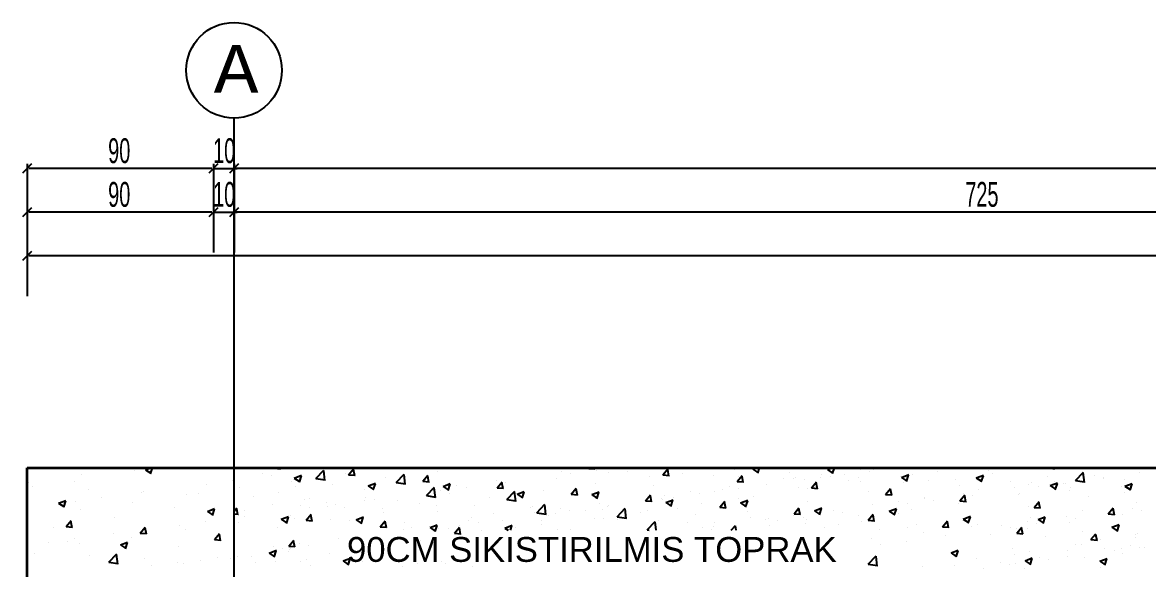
# Model space of a CAD drawing. Header units: inches. Extents: x -7543 to -822, y 102837 to 190349.
# Drawn here: x -836.3452 to -836.2909, y 102837.2958 to 102837.3222 of the extents above; entities that cross this region are included whole.
import ezdxf

# ---------------------------------------------------------------- set-up
doc = ezdxf.new("R2010")
doc.units = ezdxf.units.IN
doc.header["$MEASUREMENT"] = 0
doc.linetypes.add('DASHDOTX2', pattern=[2, 1, -0.5, 0, -0.5])
for name, color, linetype, lineweight in [('AKS', 1, 'Continuous', 25), ('ICOL', 55, 'Continuous', 25), ('TARAMA', 8, 'Continuous', 25), ('YAZI', 7, 'Continuous', 25)]:
    doc.layers.add(name, color=color, linetype=linetype, lineweight=lineweight)
doc.layers.add('DUVAR', color=7, linetype='Continuous', lineweight=35, true_color=0xfc4642)
doc.styles.add('ISIM', font='monos.ttf', dxfattribs={"width": 1.1, "height": 200})
doc.styles.add('OLCU', font='tromand.shx', dxfattribs={"width": 0.6, "height": 12})
doc.styles.add('TURKCE', font='arial.ttf')

msp = doc.modelspace()

# ---------------------------------------------------------------- linework, layer by layer
at = {"layer": 'AKS', "linetype": 'DASHDOTX2', "ltscale": 10}
msp.add_line((-836.334994, 102837.180696), (-836.334994, 102837.317578), dxfattribs=at)
at = {"layer": 'AKS', "color": 0}
msp.add_circle((-836.334994, 102837.319888), 0.00231, dxfattribs=at)
at = {"layer": 'DUVAR'}
for p, q in [((-836.344994, 102837.300675), (-836.151994, 102837.300675)), ((-836.344994, 102837.176425), (-836.344994, 102837.300675))]:
    msp.add_line(p, q, dxfattribs=at)
at = {"layer": 'ICOL'}
for p, q in [((-836.344773, 102837.315362), (-836.345214, 102837.314921)), ((-836.344994, 102837.315375), (-836.344994, 102837.313191)), ((-836.335773, 102837.315362), (-836.336214, 102837.314921)), ((-836.335773, 102837.315362), (-836.336214, 102837.314921)), ((-836.335994, 102837.315375), (-836.335994, 102837.313191)), ((-836.335994, 102837.315375), (-836.335994, 102837.313191)), ((-836.334773, 102837.315362), (-836.335214, 102837.314921)), ((-836.334773, 102837.315362), (-836.335214, 102837.314921)), ((-836.334994, 102837.315375), (-836.334994, 102837.313191)), ((-836.334994, 102837.315375), (-836.334994, 102837.313191)), ((-836.336072, 102837.315141), (-836.344916, 102837.315141)), ((-836.336072, 102837.315141), (-836.33615, 102837.315141)), ((-836.335994, 102837.315141), (-836.334994, 102837.315141)), ((-836.162072, 102837.315141), (-836.334916, 102837.315141)), ((-836.334916, 102837.315141), (-836.334838, 102837.315141)), ((-836.344773, 102837.31325), (-836.345214, 102837.312808)), ((-836.344994, 102837.313263), (-836.344994, 102837.311079)), ((-836.336072, 102837.313029), (-836.344916, 102837.313029)), ((-836.335773, 102837.31325), (-836.336214, 102837.312808)), ((-836.335773, 102837.31325), (-836.336214, 102837.312808)), ((-836.336072, 102837.313029), (-836.33615, 102837.313029)), ((-836.335994, 102837.313263), (-836.335994, 102837.311079)), ((-836.335994, 102837.313263), (-836.335994, 102837.311079)), ((-836.335994, 102837.313029), (-836.334994, 102837.313029)), ((-836.334773, 102837.31325), (-836.335214, 102837.312808)), ((-836.334773, 102837.31325), (-836.335214, 102837.312808)), ((-836.334994, 102837.313263), (-836.334994, 102837.311079)), ((-836.334994, 102837.313263), (-836.334994, 102837.311079)), ((-836.262572, 102837.313029), (-836.334916, 102837.313029)), ((-836.334916, 102837.313029), (-836.334838, 102837.313029)), ((-836.344773, 102837.311138), (-836.345214, 102837.310696)), ((-836.344994, 102837.311151), (-836.344994, 102837.308967)), ((-836.152072, 102837.310917), (-836.344916, 102837.310917))]:
    msp.add_line(p, q, dxfattribs=at)
at = {"layer": 'TARAMA'}
for p, q in [((-836.344473, 102837.300614), (-836.344473, 102837.300614)), ((-836.339827, 102837.300659), (-836.339827, 102837.300659)), ((-836.339785, 102837.300533), (-836.339785, 102837.300533)), ((-836.339267, 102837.300586), (-836.339036, 102837.300675)), ((-836.339267, 102837.300586), (-836.339019, 102837.300418)), ((-836.339024, 102837.300389), (-836.338928, 102837.300675)), ((-836.333046, 102837.30066), (-836.333034, 102837.300675)), ((-836.333046, 102837.30066), (-836.332747, 102837.300634)), ((-836.332753, 102837.300604), (-836.332766, 102837.300675)), ((-836.33104, 102837.300165), (-836.33065, 102837.300571)), ((-836.330601, 102837.300073), (-836.330656, 102837.300548)), ((-836.32946, 102837.300346), (-836.329219, 102837.300634)), ((-836.329166, 102837.30029), (-836.329224, 102837.300604)), ((-836.325167, 102837.300525), (-836.325167, 102837.300525)), ((-836.322843, 102837.300636), (-836.322843, 102837.300636)), ((-836.319173, 102837.300502), (-836.319173, 102837.300502)), ((-836.318647, 102837.300623), (-836.318647, 102837.300623)), ((-836.317921, 102837.300667), (-836.317921, 102837.300667)), ((-836.317862, 102837.300652), (-836.317843, 102837.300675)), ((-836.317862, 102837.300652), (-836.317563, 102837.300626)), ((-836.317569, 102837.300596), (-836.317583, 102837.300675)), ((-836.317481, 102837.30057), (-836.317481, 102837.30057)), ((-836.315978, 102837.300511), (-836.315978, 102837.300511)), ((-836.314276, 102837.300338), (-836.314035, 102837.300625)), ((-836.313983, 102837.300282), (-836.31404, 102837.300595)), ((-836.312374, 102837.300635), (-836.312374, 102837.300635)), ((-836.310824, 102837.30058), (-836.310824, 102837.30058)), ((-836.309936, 102837.300619), (-836.30979, 102837.300675)), ((-836.309936, 102837.300619), (-836.309688, 102837.300451)), ((-836.309693, 102837.300421), (-836.309608, 102837.300675)), ((-836.306324, 102837.300597), (-836.306121, 102837.300675)), ((-836.306324, 102837.300597), (-836.306075, 102837.300429)), ((-836.306081, 102837.300399), (-836.305988, 102837.300675)), ((-836.305554, 102837.300656), (-836.305554, 102837.300656)), ((-836.304736, 102837.300604), (-836.304736, 102837.300604)), ((-836.304297, 102837.300507), (-836.304297, 102837.300507)), ((-836.304087, 102837.300581), (-836.304087, 102837.300581)), ((-836.303687, 102837.300618), (-836.303687, 102837.300618)), ((-836.301018, 102837.300506), (-836.301018, 102837.300506)), ((-836.298524, 102837.300559), (-836.298524, 102837.300559)), ((-836.29559, 102837.300675), (-836.29536, 102837.300639)), ((-836.295366, 102837.300615), (-836.295373, 102837.300675)), ((-836.291336, 102837.300658), (-836.291336, 102837.300658)), ((-836.34492, 102837.299987), (-836.34492, 102837.299987)), ((-836.342701, 102837.300033), (-836.342701, 102837.300033)), ((-836.342353, 102837.300339), (-836.342353, 102837.300339)), ((-836.335075, 102837.300052), (-836.335075, 102837.300052)), ((-836.333621, 102837.300399), (-836.333621, 102837.300399)), ((-836.333182, 102837.300302), (-836.333182, 102837.300302)), ((-836.332198, 102837.300042), (-836.332198, 102837.300042)), ((-836.332082, 102837.300186), (-836.331732, 102837.30032)), ((-836.332082, 102837.300186), (-836.331833, 102837.300018)), ((-836.331839, 102837.299988), (-836.331737, 102837.30029)), ((-836.33104, 102837.300165), (-836.330595, 102837.300096)), ((-836.329601, 102837.300417), (-836.329601, 102837.300417)), ((-836.32946, 102837.300346), (-836.329161, 102837.30032)), ((-836.329127, 102837.300285), (-836.329127, 102837.300285)), ((-836.328509, 102837.299807), (-836.328159, 102837.299941)), ((-836.327692, 102837.300205), (-836.327692, 102837.300205)), ((-836.327159, 102837.299975), (-836.326769, 102837.300381)), ((-836.327159, 102837.299975), (-836.326714, 102837.299906)), ((-836.32672, 102837.299883), (-836.326775, 102837.300358)), ((-836.325873, 102837.300033), (-836.325632, 102837.30032)), ((-836.325873, 102837.300033), (-836.325575, 102837.300006)), ((-836.325759, 102837.300135), (-836.325759, 102837.300135)), ((-836.32558, 102837.299977), (-836.325638, 102837.30029)), ((-836.32233, 102837.300087), (-836.32233, 102837.300087)), ((-836.322287, 102837.299719), (-836.322046, 102837.300006)), ((-836.321994, 102837.299663), (-836.322052, 102837.299976)), ((-836.321891, 102837.299989), (-836.321891, 102837.299989)), ((-836.319405, 102837.300151), (-836.319405, 102837.300151)), ((-836.318733, 102837.300405), (-836.318733, 102837.300405)), ((-836.31688, 102837.300471), (-836.31688, 102837.300471)), ((-836.314941, 102837.300283), (-836.314941, 102837.300283)), ((-836.314276, 102837.300338), (-836.313977, 102837.300312)), ((-836.313309, 102837.300398), (-836.313309, 102837.300398)), ((-836.311838, 102837.300305), (-836.311838, 102837.300305)), ((-836.31069, 102837.300024), (-836.310449, 102837.300311)), ((-836.31069, 102837.300024), (-836.310391, 102837.299998)), ((-836.31064, 102837.300285), (-836.31064, 102837.300285)), ((-836.310396, 102837.299968), (-836.310454, 102837.300282)), ((-836.308469, 102837.300155), (-836.308469, 102837.300155)), ((-836.308155, 102837.300467), (-836.308155, 102837.300467)), ((-836.307971, 102837.300172), (-836.307971, 102837.300172)), ((-836.307882, 102837.30019), (-836.307882, 102837.30019)), ((-836.307442, 102837.300092), (-836.307442, 102837.300092)), ((-836.307103, 102837.29971), (-836.306862, 102837.299998)), ((-836.30681, 102837.299654), (-836.306868, 102837.299968)), ((-836.306654, 102837.300229), (-836.306654, 102837.300229)), ((-836.30663, 102837.300355), (-836.30663, 102837.300355)), ((-836.306191, 102837.300257), (-836.306191, 102837.300257)), ((-836.305485, 102837.300354), (-836.305485, 102837.300354)), ((-836.305302, 102837.30006), (-836.305302, 102837.30006)), ((-836.304808, 102837.300208), (-836.304808, 102837.300208)), ((-836.304745, 102837.300017), (-836.304745, 102837.300017)), ((-836.302816, 102837.300241), (-836.302816, 102837.300241)), ((-836.302751, 102837.300218), (-836.302401, 102837.300353)), ((-836.302751, 102837.300218), (-836.302502, 102837.300051)), ((-836.302633, 102837.299947), (-836.302633, 102837.299947)), ((-836.302507, 102837.300021), (-836.302406, 102837.300323)), ((-836.302219, 102837.300337), (-836.302219, 102837.300337)), ((-836.30144, 102837.300058), (-836.30144, 102837.300058)), ((-836.300147, 102837.300128), (-836.300147, 102837.300128)), ((-836.299138, 102837.300196), (-836.298788, 102837.300331)), ((-836.299138, 102837.300196), (-836.298889, 102837.300029)), ((-836.298895, 102837.299999), (-836.298794, 102837.300301)), ((-836.298349, 102837.300393), (-836.298349, 102837.300393)), ((-836.297478, 102837.300016), (-836.297478, 102837.300016)), ((-836.296458, 102837.299964), (-836.296458, 102837.299964)), ((-836.29568, 102837.30028), (-836.29568, 102837.30028)), ((-836.295565, 102837.299818), (-836.295215, 102837.299952)), ((-836.295339, 102837.300042), (-836.295339, 102837.300042)), ((-836.2949, 102837.299945), (-836.2949, 102837.299945)), ((-836.294349, 102837.30007), (-836.29396, 102837.300476)), ((-836.294349, 102837.30007), (-836.293905, 102837.300001)), ((-836.294151, 102837.29996), (-836.294151, 102837.29996)), ((-836.293911, 102837.299978), (-836.293966, 102837.300453)), ((-836.293933, 102837.300284), (-836.293933, 102837.300284)), ((-836.293445, 102837.300292), (-836.293445, 102837.300292)), ((-836.293011, 102837.300167), (-836.293011, 102837.300167)), ((-836.293006, 102837.300194), (-836.293006, 102837.300194)), ((-836.291994, 102837.300095), (-836.291994, 102837.300095)), ((-836.291235, 102837.30046), (-836.291235, 102837.30046)), ((-836.344718, 102837.299768), (-836.344718, 102837.299768)), ((-836.342049, 102837.299656), (-836.342049, 102837.299656)), ((-836.339485, 102837.299472), (-836.339485, 102837.299472)), ((-836.33938, 102837.299543), (-836.33938, 102837.299543)), ((-836.336711, 102837.29943), (-836.336711, 102837.29943)), ((-836.336327, 102837.299887), (-836.336327, 102837.299887)), ((-836.334724, 102837.299722), (-836.334724, 102837.299722)), ((-836.332856, 102837.299478), (-836.332856, 102837.299478)), ((-836.332043, 102837.299784), (-836.332043, 102837.299784)), ((-836.330259, 102837.299853), (-836.330259, 102837.299853)), ((-836.328675, 102837.299635), (-836.328675, 102837.299635)), ((-836.328509, 102837.299807), (-836.32826, 102837.299639)), ((-836.328266, 102837.299609), (-836.328164, 102837.299912)), ((-836.325704, 102837.299338), (-836.325314, 102837.299744)), ((-836.325476, 102837.299673), (-836.325476, 102837.299673)), ((-836.325265, 102837.299245), (-836.32532, 102837.29972)), ((-836.325036, 102837.299575), (-836.325036, 102837.299575)), ((-836.324896, 102837.299785), (-836.324546, 102837.29992)), ((-836.324896, 102837.299785), (-836.324647, 102837.299617)), ((-836.324653, 102837.299588), (-836.324552, 102837.29989)), ((-836.32457, 102837.299424), (-836.32457, 102837.299424)), ((-836.324224, 102837.299837), (-836.324224, 102837.299837)), ((-836.323785, 102837.29974), (-836.323785, 102837.29974)), ((-836.322287, 102837.299719), (-836.321988, 102837.299693)), ((-836.321973, 102837.299799), (-836.321973, 102837.299799)), ((-836.321823, 102837.299148), (-836.321433, 102837.299554)), ((-836.321384, 102837.299055), (-836.321439, 102837.29953)), ((-836.321323, 102837.299407), (-836.320973, 102837.299541)), ((-836.321323, 102837.299407), (-836.321074, 102837.299239)), ((-836.32108, 102837.299209), (-836.320979, 102837.299511)), ((-836.320063, 102837.299588), (-836.320063, 102837.299588)), ((-836.318701, 102837.299405), (-836.31846, 102837.299692)), ((-836.318701, 102837.299405), (-836.318402, 102837.299379)), ((-836.318407, 102837.299349), (-836.318465, 102837.299663)), ((-836.31771, 102837.299385), (-836.31736, 102837.299519)), ((-836.317538, 102837.299908), (-836.317538, 102837.299908)), ((-836.317467, 102837.299187), (-836.317366, 102837.299489)), ((-836.314754, 102837.299804), (-836.314754, 102837.299804)), ((-836.312933, 102837.299525), (-836.312933, 102837.299525)), ((-836.312494, 102837.299427), (-836.312494, 102837.299427)), ((-836.311777, 102837.299534), (-836.311777, 102837.299534)), ((-836.311385, 102837.299655), (-836.311385, 102837.299655)), ((-836.311039, 102837.299774), (-836.311039, 102837.299774)), ((-836.3106, 102837.299677), (-836.3106, 102837.299677)), ((-836.309251, 102837.299854), (-836.309251, 102837.299854)), ((-836.307724, 102837.299708), (-836.307724, 102837.299708)), ((-836.307312, 102837.299665), (-836.307312, 102837.299665)), ((-836.307103, 102837.29971), (-836.306805, 102837.299684)), ((-836.304355, 102837.299558), (-836.304355, 102837.299558)), ((-836.303517, 102837.299397), (-836.303276, 102837.299684)), ((-836.303517, 102837.299397), (-836.303218, 102837.299371)), ((-836.303224, 102837.299341), (-836.303281, 102837.299654)), ((-836.299964, 102837.299834), (-836.299964, 102837.299834)), ((-836.299749, 102837.299462), (-836.299749, 102837.299462)), ((-836.299025, 102837.299611), (-836.299025, 102837.299611)), ((-836.297295, 102837.299721), (-836.297295, 102837.299721)), ((-836.297116, 102837.2994), (-836.297116, 102837.2994)), ((-836.297067, 102837.299459), (-836.297067, 102837.299459)), ((-836.296591, 102837.299878), (-836.296591, 102837.299878)), ((-836.296151, 102837.29978), (-836.296151, 102837.29978)), ((-836.295565, 102837.299818), (-836.295316, 102837.29965)), ((-836.295322, 102837.29962), (-836.29522, 102837.299923)), ((-836.294809, 102837.299903), (-836.294809, 102837.299903)), ((-836.294625, 102837.299608), (-836.294625, 102837.299608)), ((-836.29459, 102837.29972), (-836.29459, 102837.29972)), ((-836.29214, 102837.29979), (-836.29214, 102837.29979)), ((-836.291956, 102837.299496), (-836.291956, 102837.299496)), ((-836.291952, 102837.299796), (-836.291602, 102837.29993)), ((-836.291952, 102837.299796), (-836.291704, 102837.299628)), ((-836.291709, 102837.299599), (-836.291608, 102837.299901)), ((-836.343469, 102837.298973), (-836.343118, 102837.299108)), ((-836.343469, 102837.298973), (-836.34322, 102837.298806)), ((-836.343225, 102837.298776), (-836.343124, 102837.299078)), ((-836.34263, 102837.299058), (-836.34263, 102837.299058)), ((-836.341379, 102837.299222), (-836.341379, 102837.299222)), ((-836.339888, 102837.298995), (-836.339888, 102837.298995)), ((-836.337291, 102837.29937), (-836.337291, 102837.29937)), ((-836.334959, 102837.299284), (-836.334959, 102837.299284)), ((-836.334042, 102837.299317), (-836.334042, 102837.299317)), ((-836.33315, 102837.298927), (-836.33315, 102837.298927)), ((-836.331591, 102837.299134), (-836.331591, 102837.299134)), ((-836.331373, 102837.299205), (-836.331373, 102837.299205)), ((-836.330527, 102837.299008), (-836.330527, 102837.299008)), ((-836.330088, 102837.29891), (-836.330088, 102837.29891)), ((-836.328704, 102837.299092), (-836.328704, 102837.299092)), ((-836.328633, 102837.299257), (-836.328633, 102837.299257)), ((-836.328194, 102837.299159), (-836.328194, 102837.299159)), ((-836.327095, 102837.299104), (-836.327095, 102837.299104)), ((-836.326035, 102837.298979), (-836.326035, 102837.298979)), ((-836.325704, 102837.299338), (-836.325259, 102837.299269)), ((-836.325227, 102837.298861), (-836.325227, 102837.298861)), ((-836.323366, 102837.298866), (-836.323366, 102837.298866)), ((-836.322631, 102837.299236), (-836.322631, 102837.299236)), ((-836.321823, 102837.299148), (-836.321378, 102837.299079)), ((-836.320367, 102837.29851), (-836.319978, 102837.298916)), ((-836.319929, 102837.298418), (-836.319984, 102837.298892)), ((-836.31771, 102837.299385), (-836.317462, 102837.299217)), ((-836.31767, 102837.299304), (-836.31767, 102837.299304)), ((-836.317343, 102837.298944), (-836.317343, 102837.298944)), ((-836.315114, 102837.299091), (-836.314873, 102837.299379)), ((-836.315114, 102837.299091), (-836.314816, 102837.299065)), ((-836.314821, 102837.299035), (-836.314879, 102837.299349)), ((-836.314344, 102837.299182), (-836.314344, 102837.299182)), ((-836.314301, 102837.299154), (-836.314301, 102837.299154)), ((-836.314185, 102837.29936), (-836.314185, 102837.29936)), ((-836.314137, 102837.299006), (-836.313787, 102837.29914)), ((-836.314137, 102837.299006), (-836.313889, 102837.298838)), ((-836.313894, 102837.298809), (-836.313793, 102837.299111)), ((-836.313745, 102837.299263), (-836.313745, 102837.299263)), ((-836.312435, 102837.29897), (-836.312435, 102837.29897)), ((-836.311528, 102837.298778), (-836.311287, 102837.299065)), ((-836.311235, 102837.298722), (-836.311293, 102837.299035)), ((-836.31064, 102837.299207), (-836.31064, 102837.299207)), ((-836.310525, 102837.298984), (-836.310175, 102837.299119)), ((-836.310525, 102837.298984), (-836.310276, 102837.298817)), ((-836.310282, 102837.298787), (-836.31018, 102837.299089)), ((-836.309909, 102837.29929), (-836.309909, 102837.29929)), ((-836.307271, 102837.299057), (-836.307271, 102837.299057)), ((-836.304148, 102837.298916), (-836.304148, 102837.298916)), ((-836.302894, 102837.299048), (-836.302894, 102837.299048)), ((-836.302455, 102837.29895), (-836.302455, 102837.29895)), ((-836.301642, 102837.299213), (-836.301642, 102837.299213)), ((-836.301622, 102837.299237), (-836.301622, 102837.299237)), ((-836.301203, 102837.299115), (-836.301203, 102837.299115)), ((-836.299983, 102837.298959), (-836.299983, 102837.298959)), ((-836.299931, 102837.299083), (-836.29969, 102837.29937)), ((-836.299931, 102837.299083), (-836.299632, 102837.299057)), ((-836.299637, 102837.299027), (-836.299695, 102837.29934)), ((-836.299683, 102837.299048), (-836.299683, 102837.299048)), ((-836.299309, 102837.299364), (-836.299309, 102837.299364)), ((-836.296344, 102837.298769), (-836.296103, 102837.299056)), ((-836.296051, 102837.298713), (-836.296109, 102837.299027)), ((-836.293698, 102837.29931), (-836.293698, 102837.29931)), ((-836.291396, 102837.298994), (-836.291396, 102837.298994)), ((-836.344981, 102837.298323), (-836.344981, 102837.298323)), ((-836.342414, 102837.298675), (-836.342414, 102837.298675)), ((-836.337875, 102837.298783), (-836.337875, 102837.298783)), ((-836.336283, 102837.298573), (-836.335933, 102837.298707)), ((-836.336283, 102837.298573), (-836.336034, 102837.298405)), ((-836.33604, 102837.298376), (-836.335938, 102837.298678)), ((-836.334994, 102837.298586), (-836.334859, 102837.298747)), ((-836.334994, 102837.29845), (-836.334801, 102837.298433)), ((-836.334937, 102837.298427), (-836.334937, 102837.298427)), ((-836.334807, 102837.298404), (-836.334864, 102837.298717)), ((-836.334765, 102837.298368), (-836.334765, 102837.298368)), ((-836.334506, 102837.298634), (-836.334506, 102837.298634)), ((-836.334497, 102837.29833), (-836.334497, 102837.29833)), ((-836.33271, 102837.298194), (-836.33236, 102837.298329)), ((-836.332259, 102837.298377), (-836.332259, 102837.298377)), ((-836.331779, 102837.298843), (-836.331779, 102837.298843)), ((-836.331514, 102837.298146), (-836.331273, 102837.298433)), ((-836.331339, 102837.298745), (-836.331339, 102837.298745)), ((-836.33122, 102837.29809), (-836.331278, 102837.298403)), ((-836.330481, 102837.298814), (-836.330481, 102837.298814)), ((-836.329662, 102837.298752), (-836.329662, 102837.298752)), ((-836.329097, 102837.298172), (-836.328747, 102837.298307)), ((-836.327812, 102837.298701), (-836.327812, 102837.298701)), ((-836.327753, 102837.298541), (-836.327753, 102837.298541)), ((-836.325143, 102837.298588), (-836.325143, 102837.298588)), ((-836.322474, 102837.298476), (-836.322474, 102837.298476)), ((-836.320696, 102837.298754), (-836.320696, 102837.298754)), ((-836.320586, 102837.298803), (-836.320586, 102837.298803)), ((-836.320488, 102837.29853), (-836.320488, 102837.29853)), ((-836.320367, 102837.29851), (-836.319923, 102837.298441)), ((-836.320049, 102837.298433), (-836.320049, 102837.298433)), ((-836.319805, 102837.298363), (-836.319805, 102837.298363)), ((-836.319466, 102837.298487), (-836.319466, 102837.298487)), ((-836.319236, 102837.298695), (-836.319236, 102837.298695)), ((-836.318797, 102837.298598), (-836.318797, 102837.298598)), ((-836.318027, 102837.298641), (-836.318027, 102837.298641)), ((-836.317217, 102837.298653), (-836.317217, 102837.298653)), ((-836.316941, 102837.298807), (-836.316941, 102837.298807)), ((-836.316903, 102837.298847), (-836.316903, 102837.298847)), ((-836.316486, 102837.29832), (-836.316097, 102837.298726)), ((-836.316486, 102837.29832), (-836.316042, 102837.298251)), ((-836.316048, 102837.298228), (-836.316103, 102837.298702)), ((-836.315358, 102837.298528), (-836.315358, 102837.298528)), ((-836.315002, 102837.298618), (-836.315002, 102837.298618)), ((-836.313556, 102837.298706), (-836.313556, 102837.298706)), ((-836.312689, 102837.298415), (-836.312689, 102837.298415)), ((-836.311528, 102837.298778), (-836.311229, 102837.298751)), ((-836.310187, 102837.298557), (-836.310187, 102837.298557)), ((-836.307945, 102837.298383), (-836.307945, 102837.298383)), ((-836.307942, 102837.298464), (-836.307701, 102837.298751)), ((-836.307942, 102837.298464), (-836.307643, 102837.298438)), ((-836.307648, 102837.298408), (-836.307706, 102837.298721)), ((-836.306952, 102837.298606), (-836.306602, 102837.29874)), ((-836.306952, 102837.298606), (-836.306703, 102837.298438)), ((-836.306715, 102837.298564), (-836.306715, 102837.298564)), ((-836.306709, 102837.298408), (-836.306607, 102837.29871)), ((-836.306052, 102837.298632), (-836.306052, 102837.298632)), ((-836.305612, 102837.298535), (-836.305612, 102837.298535)), ((-836.304806, 102837.298353), (-836.304806, 102837.298353)), ((-836.304356, 102837.29815), (-836.304115, 102837.298437)), ((-836.304062, 102837.298094), (-836.30412, 102837.298407)), ((-836.303339, 102837.298584), (-836.302989, 102837.298718)), ((-836.303339, 102837.298584), (-836.30309, 102837.298416)), ((-836.303096, 102837.298386), (-836.302995, 102837.298689)), ((-836.302899, 102837.298458), (-836.302899, 102837.298458)), ((-836.30228, 102837.298673), (-836.30228, 102837.298673)), ((-836.299766, 102837.298205), (-836.299416, 102837.29834)), ((-836.29953, 102837.298308), (-836.29953, 102837.298308)), ((-836.299523, 102837.298008), (-836.299422, 102837.29831)), ((-836.296614, 102837.298809), (-836.296614, 102837.298809)), ((-836.296344, 102837.298769), (-836.296046, 102837.298743)), ((-836.296154, 102837.298183), (-836.295803, 102837.298318)), ((-836.294761, 102837.29832), (-836.294761, 102837.29832)), ((-836.293993, 102837.298619), (-836.293993, 102837.298619)), ((-836.292758, 102837.298455), (-836.292517, 102837.298743)), ((-836.292758, 102837.298455), (-836.292459, 102837.298429)), ((-836.292465, 102837.298399), (-836.292523, 102837.298713)), ((-836.292054, 102837.29843), (-836.292054, 102837.29843)), ((-836.291603, 102837.298735), (-836.291603, 102837.298735)), ((-836.291164, 102837.298638), (-836.291164, 102837.298638)), ((-836.343707, 102837.297782), (-836.343707, 102837.297782)), ((-836.343111, 102837.29784), (-836.34287, 102837.298128)), ((-836.343111, 102837.29784), (-836.342812, 102837.297814)), ((-836.342818, 102837.297784), (-836.342876, 102837.298098)), ((-836.340791, 102837.298283), (-836.340791, 102837.298283)), ((-836.339525, 102837.297527), (-836.339284, 102837.297814)), ((-836.339231, 102837.297471), (-836.339289, 102837.297784)), ((-836.337642, 102837.297915), (-836.337642, 102837.297915)), ((-836.336391, 102837.29808), (-836.336391, 102837.29808)), ((-836.334785, 102837.298057), (-836.334785, 102837.298057)), ((-836.332917, 102837.297814), (-836.332917, 102837.297814)), ((-836.33271, 102837.298194), (-836.332461, 102837.298027)), ((-836.332467, 102837.297997), (-836.332365, 102837.298299)), ((-836.332096, 102837.298255), (-836.332096, 102837.298255)), ((-836.331514, 102837.298146), (-836.331215, 102837.29812)), ((-836.33032, 102837.298189), (-836.33032, 102837.298189)), ((-836.329427, 102837.298142), (-836.329427, 102837.298142)), ((-836.329097, 102837.298172), (-836.328849, 102837.298005)), ((-836.328854, 102837.297975), (-836.328753, 102837.298277)), ((-836.327927, 102837.297832), (-836.327686, 102837.298119)), ((-836.327927, 102837.297832), (-836.327629, 102837.297806)), ((-836.327634, 102837.297776), (-836.327692, 102837.29809)), ((-836.326758, 102837.29803), (-836.326758, 102837.29803)), ((-836.326418, 102837.297802), (-836.326418, 102837.297802)), ((-836.325539, 102837.297865), (-836.325539, 102837.297865)), ((-836.325524, 102837.297794), (-836.325174, 102837.297928)), ((-836.325524, 102837.297794), (-836.325275, 102837.297626)), ((-836.325281, 102837.297596), (-836.32518, 102837.297899)), ((-836.3251, 102837.297768), (-836.3251, 102837.297768)), ((-836.324341, 102837.297518), (-836.3241, 102837.297806)), ((-836.324048, 102837.297462), (-836.324106, 102837.297776)), ((-836.324089, 102837.297917), (-836.324089, 102837.297917)), ((-836.323646, 102837.298115), (-836.323646, 102837.298115)), ((-836.323502, 102837.298303), (-836.323502, 102837.298303)), ((-836.323206, 102837.298017), (-836.323206, 102837.298017)), ((-836.322033, 102837.298135), (-836.322033, 102837.298135)), ((-836.321912, 102837.297772), (-836.321562, 102837.297906)), ((-836.321912, 102837.297772), (-836.321756, 102837.297667)), ((-836.321637, 102837.297667), (-836.321567, 102837.297877)), ((-836.32142, 102837.297804), (-836.32142, 102837.297804)), ((-836.320133, 102837.298153), (-836.320133, 102837.298153)), ((-836.320124, 102837.297923), (-836.320124, 102837.297923)), ((-836.317599, 102837.298243), (-836.317599, 102837.298243)), ((-836.317136, 102837.29825), (-836.317136, 102837.29825)), ((-836.316472, 102837.298206), (-836.316472, 102837.298206)), ((-836.315031, 102837.297683), (-836.314642, 102837.298088)), ((-836.314601, 102837.297667), (-836.314648, 102837.298065)), ((-836.314466, 102837.298137), (-836.314466, 102837.298137)), ((-836.313103, 102837.298056), (-836.313103, 102837.298056)), ((-836.312355, 102837.297802), (-836.312355, 102837.297802)), ((-836.311837, 102837.297869), (-836.311837, 102837.297869)), ((-836.311797, 102837.298025), (-836.311797, 102837.298025)), ((-836.310983, 102837.297667), (-836.310761, 102837.297899)), ((-836.310742, 102837.297667), (-836.310767, 102837.297875)), ((-836.31002, 102837.298302), (-836.31002, 102837.298302)), ((-836.309312, 102837.29819), (-836.309312, 102837.29819)), ((-836.309197, 102837.298218), (-836.309197, 102837.298218)), ((-836.309128, 102837.297912), (-836.309128, 102837.297912)), ((-836.308758, 102837.29812), (-836.308758, 102837.29812)), ((-836.307506, 102837.298285), (-836.307506, 102837.298285)), ((-836.307373, 102837.298001), (-836.307373, 102837.298001)), ((-836.307351, 102837.29819), (-836.307351, 102837.29819)), ((-836.306459, 102837.297799), (-836.306459, 102837.297799)), ((-836.305815, 102837.297958), (-836.305815, 102837.297958)), ((-836.304682, 102837.298077), (-836.304682, 102837.298077)), ((-836.304356, 102837.29815), (-836.304057, 102837.298124)), ((-836.302446, 102837.297808), (-836.302446, 102837.297808)), ((-836.302013, 102837.297964), (-836.302013, 102837.297964)), ((-836.300769, 102837.297836), (-836.300528, 102837.298123)), ((-836.300769, 102837.297836), (-836.30047, 102837.29781)), ((-836.300476, 102837.29778), (-836.300534, 102837.298094)), ((-836.299766, 102837.298205), (-836.299517, 102837.298037)), ((-836.299344, 102837.297851), (-836.299344, 102837.297851)), ((-836.299086, 102837.297947), (-836.299086, 102837.297947)), ((-836.297906, 102837.297906), (-836.297906, 102837.297906)), ((-836.297467, 102837.297808), (-836.297467, 102837.297808)), ((-836.297183, 102837.297522), (-836.296942, 102837.29781)), ((-836.29689, 102837.297467), (-836.296947, 102837.29778)), ((-836.296654, 102837.29807), (-836.296654, 102837.29807)), ((-836.296519, 102837.298299), (-836.296519, 102837.298299)), ((-836.296215, 102837.297973), (-836.296215, 102837.297973)), ((-836.296154, 102837.298183), (-836.295905, 102837.298016)), ((-836.29591, 102837.297986), (-836.295809, 102837.298288)), ((-836.294651, 102837.298056), (-836.294651, 102837.298056)), ((-836.294321, 102837.298222), (-836.294321, 102837.298222)), ((-836.29258, 102837.297805), (-836.29223, 102837.297939)), ((-836.29258, 102837.297805), (-836.292332, 102837.297637)), ((-836.292337, 102837.297607), (-836.292236, 102837.297909)), ((-836.342694, 102837.29725), (-836.342694, 102837.29725)), ((-836.3408, 102837.2975), (-836.3408, 102837.2975)), ((-836.339949, 102837.29733), (-836.339949, 102837.29733)), ((-836.339525, 102837.297527), (-836.339226, 102837.297501)), ((-836.337352, 102837.297705), (-836.337352, 102837.297705)), ((-836.335939, 102837.297213), (-836.335697, 102837.2975)), ((-836.335645, 102837.297157), (-836.335703, 102837.29747)), ((-836.329949, 102837.297285), (-836.329949, 102837.297285)), ((-836.326791, 102837.297701), (-836.326791, 102837.297701)), ((-836.32463, 102837.29776), (-836.32463, 102837.29776)), ((-836.324341, 102837.297518), (-836.324042, 102837.297492)), ((-836.323049, 102837.297652), (-836.323049, 102837.297652)), ((-836.319388, 102837.297705), (-836.319388, 102837.297705)), ((-836.31875, 102837.297691), (-836.31875, 102837.297691)), ((-836.315031, 102837.297683), (-836.314933, 102837.297667)), ((-836.311915, 102837.297705), (-836.311915, 102837.297705)), ((-836.304209, 102837.297252), (-836.304209, 102837.297252)), ((-836.30379, 102837.297686), (-836.30379, 102837.297686)), ((-836.301683, 102837.297572), (-836.301683, 102837.297572)), ((-836.300625, 102837.297392), (-836.300625, 102837.297392)), ((-836.298452, 102837.297461), (-836.298452, 102837.297461)), ((-836.297183, 102837.297522), (-836.296884, 102837.297496)), ((-836.297177, 102837.297735), (-836.297177, 102837.297735)), ((-836.296674, 102837.297739), (-836.296674, 102837.297739)), ((-836.295783, 102837.297348), (-836.295783, 102837.297348)), ((-836.294005, 102837.297626), (-836.294005, 102837.297626)), ((-836.293597, 102837.297209), (-836.293356, 102837.297496)), ((-836.293303, 102837.297153), (-836.293361, 102837.297466)), ((-836.293114, 102837.297235), (-836.293114, 102837.297235)), ((-836.291457, 102837.29733), (-836.291457, 102837.29733)), ((-836.291442, 102837.297477), (-836.291442, 102837.297477)), ((-836.291336, 102837.297513), (-836.291336, 102837.297513)), ((-836.343946, 102837.297086), (-836.343946, 102837.297086)), ((-836.343023, 102837.297101), (-836.343023, 102837.297101)), ((-836.342474, 102837.29701), (-836.342474, 102837.29701)), ((-836.340484, 102837.29696), (-836.340134, 102837.297095)), ((-836.340484, 102837.29696), (-836.340235, 102837.296793)), ((-836.340354, 102837.296988), (-836.340354, 102837.296988)), ((-836.340241, 102837.296763), (-836.340139, 102837.297065)), ((-836.337685, 102837.296875), (-836.337685, 102837.296875)), ((-836.335939, 102837.297213), (-836.33564, 102837.297187)), ((-836.335016, 102837.296762), (-836.335016, 102837.296762)), ((-836.333298, 102837.29656), (-836.332948, 102837.296694)), ((-836.333094, 102837.296871), (-836.333094, 102837.296871)), ((-836.332655, 102837.296773), (-836.332655, 102837.296773)), ((-836.332352, 102837.296899), (-836.332111, 102837.297186)), ((-836.332352, 102837.296899), (-836.332053, 102837.296873)), ((-836.33232, 102837.296713), (-836.33232, 102837.296713)), ((-836.33225, 102837.296801), (-836.33225, 102837.296801)), ((-836.332059, 102837.296843), (-836.332117, 102837.297157)), ((-836.331842, 102837.297036), (-836.331842, 102837.297036)), ((-836.331403, 102837.296938), (-836.331403, 102837.296938)), ((-836.327814, 102837.296876), (-836.327814, 102837.296876)), ((-836.325965, 102837.297152), (-836.325965, 102837.297152)), ((-836.325288, 102837.297196), (-836.325288, 102837.297196)), ((-836.30377, 102837.296978), (-836.30377, 102837.296978)), ((-836.302518, 102837.297143), (-836.302518, 102837.297143)), ((-836.300355, 102837.296571), (-836.300005, 102837.296705)), ((-836.300111, 102837.296373), (-836.30001, 102837.296675)), ((-836.297398, 102837.296789), (-836.297398, 102837.296789)), ((-836.294728, 102837.296676), (-836.294728, 102837.296676)), ((-836.294357, 102837.296977), (-836.294357, 102837.296977)), ((-836.294054, 102837.296955), (-836.294054, 102837.296955)), ((-836.293597, 102837.297209), (-836.293298, 102837.297183)), ((-836.292918, 102837.296763), (-836.292918, 102837.296763)), ((-836.292115, 102837.296766), (-836.292115, 102837.296766)), ((-836.291667, 102837.296928), (-836.291667, 102837.296928)), ((-836.291227, 102837.296831), (-836.291227, 102837.296831)), ((-836.290989, 102837.296827), (-836.290989, 102837.296827)), ((-836.344638, 102837.296542), (-836.344638, 102837.296542)), ((-836.341969, 102837.296429), (-836.341969, 102837.296429)), ((-836.341049, 102837.296122), (-836.34066, 102837.296528)), ((-836.340611, 102837.29603), (-836.340666, 102837.296505)), ((-836.3393, 102837.296316), (-836.3393, 102837.296316)), ((-836.336631, 102837.296204), (-836.336631, 102837.296204)), ((-836.335812, 102837.296357), (-836.335812, 102837.296357)), ((-836.335166, 102837.296301), (-836.335166, 102837.296301)), ((-836.334846, 102837.296393), (-836.334846, 102837.296393)), ((-836.334145, 102837.296385), (-836.334145, 102837.296385)), ((-836.333298, 102837.29656), (-836.33305, 102837.296392)), ((-836.333055, 102837.296362), (-836.332954, 102837.296665)), ((-836.332978, 102837.296149), (-836.332978, 102837.296149)), ((-836.332347, 102837.29665), (-836.332347, 102837.29665)), ((-836.331797, 102837.296151), (-836.331797, 102837.296151)), ((-836.331476, 102837.296272), (-836.331476, 102837.296272)), ((-836.330381, 102837.296524), (-836.330381, 102837.296524)), ((-836.329725, 102837.296181), (-836.329375, 102837.296316)), ((-836.329725, 102837.296181), (-836.329477, 102837.296013)), ((-836.329482, 102837.295984), (-836.329381, 102837.296286)), ((-836.328881, 102837.296651), (-836.328881, 102837.296651)), ((-836.328807, 102837.29616), (-836.328807, 102837.29616)), ((-836.324961, 102837.296143), (-836.324961, 102837.296143)), ((-836.304359, 102837.296027), (-836.303969, 102837.296433)), ((-836.30392, 102837.295935), (-836.303975, 102837.29641)), ((-836.300355, 102837.296571), (-836.300106, 102837.296403)), ((-836.299147, 102837.296283), (-836.299147, 102837.296283)), ((-836.297273, 102837.296476), (-836.297273, 102837.296476)), ((-836.296782, 102837.296192), (-836.296432, 102837.296326)), ((-836.296782, 102837.296192), (-836.296533, 102837.296024)), ((-836.29658, 102837.296635), (-836.29658, 102837.296635)), ((-836.296538, 102837.295995), (-836.296437, 102837.296297)), ((-836.296076, 102837.296348), (-836.296076, 102837.296348)), ((-836.295637, 102837.29625), (-836.295637, 102837.29625)), ((-836.294712, 102837.296391), (-836.294712, 102837.296391)), ((-836.293905, 102837.296326), (-836.293905, 102837.296326)), ((-836.293169, 102837.29617), (-836.292819, 102837.296305)), ((-836.293169, 102837.29617), (-836.29292, 102837.296003)), ((-836.292926, 102837.295973), (-836.292824, 102837.296275)), ((-836.292479, 102837.296666), (-836.292479, 102837.296666)), ((-836.292059, 102837.296564), (-836.292059, 102837.296564)), ((-836.341049, 102837.296122), (-836.340605, 102837.296053)), ((-836.338958, 102837.295943), (-836.338958, 102837.295943)), ((-836.337706, 102837.296108), (-836.337706, 102837.296108)), ((-836.337413, 102837.296041), (-836.337413, 102837.296041)), ((-836.333961, 102837.296091), (-836.333961, 102837.296091)), ((-836.331292, 102837.295978), (-836.331292, 102837.295978)), ((-836.326855, 102837.295893), (-836.326855, 102837.295893)), ((-836.326138, 102837.296047), (-836.326138, 102837.296047)), ((-836.324767, 102837.296054), (-836.324767, 102837.296054)), ((-836.323469, 102837.295934), (-836.323469, 102837.295934)), ((-836.304359, 102837.296027), (-836.303914, 102837.295958)), ((-836.301744, 102837.295908), (-836.301744, 102837.295908)), ((-836.300189, 102837.295975), (-836.300189, 102837.295975)), ((-836.298782, 102837.295836), (-836.298782, 102837.295836)), ((-836.29797, 102837.296098), (-836.29797, 102837.296098)), ((-836.29753, 102837.296001), (-836.29753, 102837.296001)), ((-836.297238, 102837.296071), (-836.297238, 102837.296071)), ((-836.296821, 102837.295826), (-836.296821, 102837.295826)), ((-836.293159, 102837.295879), (-836.293159, 102837.295879))]:
    msp.add_line(p, q, dxfattribs=at)

# ---------------------------------------------------------------- texts
at = {"layer": 'AKS', "style": 'ISIM', "width": 1.1}
msp.add_text('A', height=0.00231, dxfattribs=at).set_placement((-836.33597, 102837.318804))
at = {"layer": 'ICOL', "style": 'OLCU', "width": 0.6}
for s, p in [('90', (-836.341076, 102837.315405)), ('10', (-836.336008, 102837.315405)), ('90', (-836.341076, 102837.313293)), ('10', (-836.336008, 102837.313293)), ('725', (-836.299669, 102837.313293))]:
    msp.add_text(s, height=0.0012, dxfattribs=at).set_placement(p)
at = {"layer": 'YAZI', "style": 'TURKCE'}
msp.add_text('90CM SIKISTIRILMIS TOPRAK', height=0.0012, dxfattribs=at).set_placement((-836.329538, 102837.296136))

doc.saveas('drawing.dxf')
